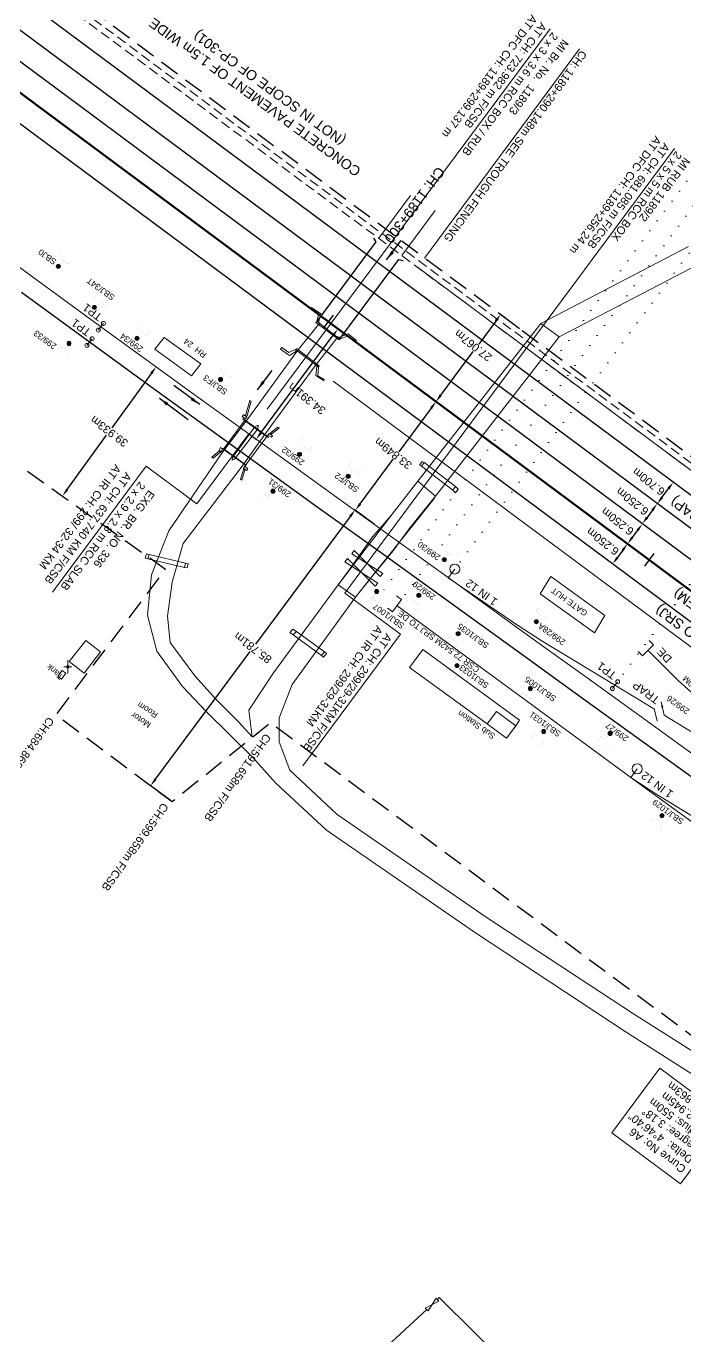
# Model space of a CAD drawing. Header units: metres. Extents: x 643874 to 646664, y 3378445 to 3380508.
# Drawn here: x 644900.3 to 645065.1, y 3379465.1 to 3379792.5 of the extents above; entities that cross this region are included whole.
import ezdxf
from ezdxf.enums import TextEntityAlignment as Align

# ---------------------------------------------------------------- set-up
doc = ezdxf.new("R2010")
doc.units = ezdxf.units.M
doc.header["$MEASUREMENT"] = 0
doc.header["$PDMODE"] = 35
doc.header["$PDSIZE"] = 1
for name, pattern in [('ACAD_ISO07W100', [3, 0, -3]), ('CENTER', [2, 1.25, -0.25, 0.25, -0.25]), ('DASHED', [0.75, 0.5, -0.25]), ('DASHED2', [0.375, 0.25, -0.125])]:
    doc.linetypes.add(name, pattern=pattern)
doc.layers.get('Defpoints').update_dxf_attribs({"color": 5, "lineweight": 0})
for name, color, linetype, lineweight in [('Arch', 7, 'Continuous', 0), ('Bore', 7, 'Continuous', 13), ('BRIDGE DETAILS PLAN', 7, 'Continuous', 0), ('C-ALIG-LABL-DG', 1, 'Continuous', 25), ('Commercial Building Semipucca', 7, 'Continuous', 13), ('Compound Wall', 7, 'Continuous', 13), ('Culvert Parapet', 7, 'Continuous', 0), ('DFCC BOUNDARY', 6, 'CENTER', 0), ('DOTED LINE', 7, 'ACAD_ISO07W100', 18), ('DRAIN CULVERT', 1, 'Continuous', 0), ('EXG. TP1-2', 7, 'Continuous', 13), ('Existing IR Track', 143, 'Continuous', 0), ('Existing Railway Boundary', 36, 'CENTER', 0), ('Fence', 7, 'FENCELINE1', 13), ('flow direction', 7, 'Continuous', 0), ('Footpath', 7, 'Continuous', 13), ('Gate', 7, 'Continuous', 13), ('Govt buliding', 7, 'Continuous', 13), ('LC DETAILS IN PLAN', 7, 'Continuous', 0), ("NEW CHAWAPAIL STN. SRJ's", 10, 'Continuous', 0), ('NEW DFCC MAIN LINE - SHAMBHU - 05.03.2020$0$Proposed Alignment', 7, 'Continuous', 0), ('OHE MAST', 7, 'Continuous', 0), ('Pavers', 7, 'Continuous', 0), ('Piers_Abutment', 7, 'Continuous', 0), ('Proposed Curve_Details', 10, 'Continuous', 0), ('PROPOSED DFCC TRACK', 1, 'Continuous', 0), ('Retaining Wall', 7, 'Continuous', 13), ("SARAI BANJARA STN SRJ's", 251, 'Continuous', 0), ('Subroad Edge', 34, 'Continuous', 0), ('Tank', 7, 'Continuous', 0), ('Text', 7, 'Continuous', 13)]:
    doc.layers.add(name, color=color, linetype=linetype, lineweight=lineweight)
doc.layers.add('Dimension', color=10, linetype='Continuous')
doc.layers.add("SARAI BANJARA STN. SRJ's", color=10, linetype='Continuous')
doc.styles.add('ARIAL', font='arial.ttf')
doc.styles.get("Standard").update_dxf_attribs({"font": 'arial.ttf'})
doc.styles.add('Style-Arial', font='arial.ttf')
doc.styles.add('Text', font='arial.ttf', dxfattribs={"height": 2})
doc.linetypes.add('F-LINE', pattern='A,0.6,["X",Standard,S=0.3,R=0,X=0,Y=-0.15],0.1', length=0.7)
doc.linetypes.add('FENCELINE1', pattern='A,6.35,-2.54,[133,ltypeshp.shx,S=2.54,R=0,X=-2.54,Y=0],-2.54,25.4', length=36.83)
doc.dimstyles.new('DIM', dxfattribs={"dimtxt": 2.5, "dimasz": 2.5, "dimexe": 0.18, "dimexo": 0.0625, "dimgap": 0.09, "dimtad": 0, "dimtih": 1, "dimtoh": 1, "dimdec": 3, "dimzin": 0, "dimdsep": 46, "dimtxsty": 'Standard', "dimcen": 0.09, "dimaunit": 1, "dimadec": 3, "dimazin": 0, "dimtfac": 1, "dimtdec": 3, "dimtofl": 0, "dimtmove": 0, "dimatfit": 3, "dimfxl": 1, "dimtolj": 1, "dimtzin": 0, "dimarcsym": 0})
doc.dimstyles.new('ISO-25', dxfattribs={"dimtxt": 2.5, "dimasz": 2.5, "dimexe": 1.25, "dimexo": 0.625, "dimtad": 1, "dimdec": 3, "dimtxsty": 'Standard', "dimcen": 2.5, "dimadec": 0, "dimazin": 0, "dimtfac": 1, "dimtdec": 3, "dimtmove": 0, "dimatfit": 3, "dimfxl": 1, "dimarcsym": 0})
doc.dimstyles.get("Standard").update_dxf_attribs({"dimtxt": 2.5, "dimasz": 2.5, "dimexe": 0.18, "dimexo": 0.0625, "dimgap": 0.09, "dimtad": 0, "dimtih": 1, "dimtoh": 1, "dimdec": 3, "dimzin": 0, "dimdsep": 46, "dimtxsty": 'ARIAL', "dimcen": 0.09, "dimadec": 0, "dimazin": 0, "dimtfac": 1, "dimtdec": 3, "dimtofl": 0, "dimtmove": 0, "dimatfit": 3, "dimfxl": 1, "dimtolj": 1, "dimtzin": 0, "dimarcsym": 0})

# ---------------------------------------------------------------- blocks, each defined once
blk = doc.blocks.new('*D11')
at = {"layer": 'Defpoints', "color": 0, "lineweight": 13, "transparency": 16777216}
for p in [(644976.98, 3379717.86), (644978.35, 3379716.84), (644956.49, 3379690.24)]:
    blk.add_point(p, dxfattribs=at)
at = {"layer": "SARAI BANJARA STN. SRJ's", "color": 0, "lineweight": -2, "transparency": 16777216}
for p, q in [((644977.08, 3379717.79), (644978.46, 3379716.77)), ((644959.05, 3379690.83), (644977.16, 3379715.23)), ((644956.59, 3379690.17), (644957.96, 3379689.15))]:
    blk.add_line(p, q, dxfattribs=at)
at = {"layer": "SARAI BANJARA STN. SRJ's", "color": 0, "lineweight": 13, "transparency": 16777216}
for points in [[(644976.9, 3379715.43), (644977.43, 3379715.04), (644978.35, 3379716.84)], [(644958.79, 3379691.03), (644959.32, 3379690.63), (644957.86, 3379689.22)]]:
    blk.add_solid(points, dxfattribs=at)
at = {"layer": "SARAI BANJARA STN. SRJ's", "color": 0, "lineweight": 25, "transparency": 16777216, "insert": (644970.57, 3379699.39), "char_height": 2, "attachment_point": 5, "rotation": 142, "style": 'Style-Arial'}
blk.add_mtext('\\A1;34.391m', dxfattribs=at)
blk = doc.blocks.new('TerminatorOpen_0.5')
at = {"color": 0, "linetype": 'ByBlock', "lineweight": -2}
for q in [(-1, 0.25), (-1, 0), (-1, -0.25)]:
    blk.add_line((0, 0), q, dxfattribs=at)
blk = doc.blocks.new('GT')
at = {"layer": 'Gate'}
for p, q in [((-0.5, -0.5), (-0.5, 0.5)), ((-0.5, 0.5), (0.5, -0.5)), ((0.5, 0.5), (0.5, -0.5))]:
    blk.add_line(p, q, dxfattribs=at)
at = {"layer": 'Gate', "flags": 128}
blk.add_lwpolyline([(0.5, 0.5), (-0.5, -0.5)], dxfattribs=at)
blk = doc.blocks.new('BORE')
at = {"ltscale": 0.5}
for q in [(-0.99, 0), (0, 1.64), (0.99, 0), (0, -1.64)]:
    blk.add_line((0, 0), q, dxfattribs=at)
blk.add_circle((0, 0), 0.328, dxfattribs=at)
blk = doc.blocks.new('OHE MAST')
h = blk.add_hatch(color=256)
edge = h.paths.add_edge_path()
edge.add_arc((0, 0), 0.514, 0, 360)
at = {"const_width": 0.01, "flags": 128}
for points in [[(1.5, 3.5), (1.5, 2), (-1.5, 2), (-1.5, 3.5)], [(0, 2), (0, 0)]]:
    blk.add_lwpolyline(points, dxfattribs=at)
blk.add_circle((0, 0), 0.514)
blk = doc.blocks.new('*D41')
at = {"layer": 'Defpoints', "color": 0, "lineweight": 13, "transparency": 16777216}
for p in [(645062.25, 3379678.52), (645062.25, 3379678.52), (645058.26, 3379673.14)]:
    blk.add_point(p, dxfattribs=at)
at = {"layer": 'Dimension', "color": 0, "lineweight": -2, "transparency": 16777216}
blk.add_line((645059.45, 3379674.75), (645061.06, 3379676.92), dxfattribs=at)
at = {"layer": 'Dimension', "color": 0, "lineweight": 13, "transparency": 16777216}
for points in [[(645060.79, 3379677.12), (645061.33, 3379676.72), (645062.25, 3379678.52)], [(645059.18, 3379674.95), (645059.72, 3379674.55), (645058.26, 3379673.14)]]:
    blk.add_solid(points, dxfattribs=at)
at = {"layer": 'Dimension', "color": 0, "lineweight": 0, "transparency": 16777216, "insert": (645056.07, 3379678.65), "char_height": 2, "attachment_point": 5, "rotation": 142, "style": 'Style-Arial'}
blk.add_mtext('\\A1;6.700m', dxfattribs=at)
blk = doc.blocks.new('*D55')
at = {"layer": 'Defpoints', "color": 0, "lineweight": 13, "transparency": 16777216}
for p in [(645050.78, 3379663.08), (645047.06, 3379658.06), (645047.06, 3379658.06)]:
    blk.add_point(p, dxfattribs=at)
at = {"layer": 'Dimension', "color": 0, "lineweight": -2, "transparency": 16777216}
blk.add_line((645049.59, 3379661.47), (645048.25, 3379659.66), dxfattribs=at)
at = {"layer": 'Dimension', "color": 0, "lineweight": 13, "transparency": 16777216}
for points in [[(645049.32, 3379661.67), (645049.86, 3379661.27), (645050.78, 3379663.08)], [(645047.98, 3379659.86), (645048.52, 3379659.47), (645047.06, 3379658.06)]]:
    blk.add_solid(points, dxfattribs=at)
at = {"layer": 'Dimension', "color": 0, "lineweight": 0, "transparency": 16777216, "insert": (645044.58, 3379663.7), "char_height": 2, "attachment_point": 5, "rotation": 142, "style": 'Style-Arial'}
blk.add_mtext('\\A1;6.250m', dxfattribs=at)
blk = doc.blocks.new('*D58')
at = {"layer": 'Defpoints', "color": 0, "linetype": 'ByBlock', "lineweight": 13, "ltscale": 5, "transparency": 16777216}
for p in [(644903.58, 3379806.24), (644907.7, 3379803.18), (644870.41, 3379752.91)]:
    blk.add_point(p, dxfattribs=at)
at = {"layer": 'DFCC BOUNDARY', "color": 0, "linetype": 'ByBlock', "lineweight": -2, "ltscale": 5, "transparency": 16777216}
for p, q in [((644907.6, 3379803.25), (644903.47, 3379806.32)), ((644902.38, 3379804.64), (644880.59, 3379775.27)), ((644867.47, 3379757.58), (644879.23, 3379773.43)), ((644870.31, 3379752.99), (644866.18, 3379756.05))]:
    blk.add_line(p, q, dxfattribs=at)
at = {"layer": 'DFCC BOUNDARY', "color": 0, "linetype": 'ByBlock', "lineweight": 13, "ltscale": 5, "transparency": 16777216}
for points in [[(644902.12, 3379804.84), (644902.65, 3379804.44), (644903.58, 3379806.24)], [(644867.2, 3379757.78), (644867.74, 3379757.38), (644866.28, 3379755.97)]]:
    blk.add_solid(points, dxfattribs=at)
at = {"layer": 'DFCC BOUNDARY', "color": 0, "linetype": 'ByBlock', "lineweight": 20, "ltscale": 5, "transparency": 16777216, "insert": (644878.68, 3379775.31), "char_height": 2, "attachment_point": 5, "rotation": 142, "style": 'Style-Arial'}
blk.add_mtext('\\A1;62.595m', dxfattribs=at)
blk = doc.blocks.new('*D67')
at = {"layer": 'Defpoints', "color": 0, "lineweight": 13, "transparency": 16777216}
for p in [(644982.6, 3379671.54), (644987.59, 3379667.84), (644936.48, 3379598.95)]:
    blk.add_point(p, dxfattribs=at)
at = {"layer": 'Dimension', "color": 0, "lineweight": -2, "transparency": 16777216}
for p, q in [((644987.49, 3379667.91), (644982.5, 3379671.62)), ((644981.41, 3379669.94), (644957.72, 3379638.02)), ((644932.68, 3379604.26), (644956.36, 3379636.18)), ((644936.38, 3379599.02), (644931.38, 3379602.73))]:
    blk.add_line(p, q, dxfattribs=at)
at = {"layer": 'Dimension', "color": 0, "lineweight": 13, "transparency": 16777216}
for points in [[(644981.14, 3379670.14), (644981.67, 3379669.74), (644982.6, 3379671.54)], [(644932.41, 3379604.46), (644932.94, 3379604.06), (644931.48, 3379602.65)]]:
    blk.add_solid(points, dxfattribs=at)
at = {"layer": 'Dimension', "color": 0, "lineweight": 0, "transparency": 16777216, "insert": (644957.04, 3379637.1), "char_height": 2, "attachment_point": 5, "rotation": 143, "style": 'Style-Arial'}
blk.add_mtext('\\A1;85.781m', dxfattribs=at)
blk = doc.blocks.new('*D68')
at = {"layer": 'Defpoints', "color": 0, "lineweight": 13, "transparency": 16777216}
for p in [(644932.83, 3379707.35), (644932.83, 3379707.35), (644909.38, 3379675.02)]:
    blk.add_point(p, dxfattribs=at)
at = {"layer": 'Dimension', "color": 0, "lineweight": -2, "transparency": 16777216}
for p, q in [((644931.65, 3379705.73), (644921.78, 3379692.11)), ((644910.56, 3379676.64), (644920.43, 3379690.26))]:
    blk.add_line(p, q, dxfattribs=at)
at = {"layer": 'Dimension', "color": 0, "lineweight": 13, "transparency": 16777216}
for points in [[(644931.38, 3379705.93), (644931.92, 3379705.53), (644932.83, 3379707.35)], [(644910.29, 3379676.84), (644910.83, 3379676.45), (644909.38, 3379675.02)]]:
    blk.add_solid(points, dxfattribs=at)
at = {"layer": 'Dimension', "color": 0, "lineweight": 0, "transparency": 16777216, "insert": (644921.1, 3379691.19), "char_height": 2, "attachment_point": 5, "rotation": 143, "style": 'Style-Arial'}
blk.add_mtext('\\A1;39.933m', dxfattribs=at)
blk = doc.blocks.new('*D78')
at = {"layer": 'Defpoints', "color": 0, "lineweight": 13, "transparency": 16777216}
for p in [(645054.49, 3379668.08), (645050.77, 3379663.06), (645050.77, 3379663.06)]:
    blk.add_point(p, dxfattribs=at)
at = {"layer": 'Dimension', "color": 0, "lineweight": -2, "transparency": 16777216}
blk.add_line((645053.3, 3379666.48), (645051.96, 3379664.67), dxfattribs=at)
at = {"layer": 'Dimension', "color": 0, "lineweight": 13, "transparency": 16777216}
for points in [[(645053.03, 3379666.68), (645053.57, 3379666.28), (645054.49, 3379668.08)], [(645051.69, 3379664.87), (645052.23, 3379664.47), (645050.77, 3379663.06)]]:
    blk.add_solid(points, dxfattribs=at)
at = {"layer": 'Dimension', "color": 0, "lineweight": 0, "transparency": 16777216, "insert": (645048.29, 3379668.7), "char_height": 2, "attachment_point": 5, "rotation": 142, "style": 'Style-Arial'}
blk.add_mtext('\\A1;6.250m', dxfattribs=at)
blk = doc.blocks.new('*D79')
at = {"layer": 'Defpoints', "color": 0, "lineweight": 13, "transparency": 16777216}
for p in [(645058.2, 3379673.09), (645054.48, 3379668.07), (645054.48, 3379668.07)]:
    blk.add_point(p, dxfattribs=at)
at = {"layer": 'Dimension', "color": 0, "lineweight": -2, "transparency": 16777216}
blk.add_line((645057.01, 3379671.48), (645055.67, 3379669.68), dxfattribs=at)
at = {"layer": 'Dimension', "color": 0, "lineweight": 13, "transparency": 16777216}
for points in [[(645056.74, 3379671.68), (645057.28, 3379671.28), (645058.2, 3379673.09)], [(645055.4, 3379669.87), (645055.94, 3379669.48), (645054.48, 3379668.07)]]:
    blk.add_solid(points, dxfattribs=at)
at = {"layer": 'Dimension', "color": 0, "lineweight": 0, "transparency": 16777216, "insert": (645052, 3379673.71), "char_height": 2, "attachment_point": 5, "rotation": 142, "style": 'Style-Arial'}
blk.add_mtext('\\A1;6.250m', dxfattribs=at)
blk = doc.blocks.new('*D144')
at = {"layer": 'Defpoints', "color": 0, "lineweight": 13, "transparency": 16777216}
for p in [(645007.76, 3379695.02), (644982.7, 3379671.47), (644987.59, 3379667.84)]:
    blk.add_point(p, dxfattribs=at)
at = {"layer": 'Dimension', "color": 0, "lineweight": -2, "transparency": 16777216}
for p, q in [((645007.66, 3379695.1), (645002.77, 3379698.73)), ((645001.68, 3379697.04), (644993.54, 3379686.07)), ((644983.89, 3379673.07), (644992.17, 3379684.23)), ((644987.49, 3379667.91), (644982.6, 3379671.54))]:
    blk.add_line(p, q, dxfattribs=at)
at = {"layer": 'Dimension', "color": 0, "lineweight": 13, "transparency": 16777216}
for points in [[(645001.41, 3379697.24), (645001.95, 3379696.85), (645002.87, 3379698.65)], [(644983.63, 3379673.27), (644984.16, 3379672.88), (644982.7, 3379671.47)]]:
    blk.add_solid(points, dxfattribs=at)
at = {"layer": 'Dimension', "color": 0, "lineweight": 0, "transparency": 16777216, "insert": (644992.16, 3379685.69), "char_height": 2, "attachment_point": 5, "rotation": 142, "style": 'Style-Arial'}
blk.add_mtext('\\A1;33.849m', dxfattribs=at)
blk = doc.blocks.new('*D145')
at = {"layer": 'Defpoints', "color": 0, "lineweight": 13, "transparency": 16777216}
for p in [(645019, 3379720.39), (645023.88, 3379716.77), (645007.76, 3379695.02)]:
    blk.add_point(p, dxfattribs=at)
at = {"layer": 'Dimension', "color": 0, "lineweight": -2, "transparency": 16777216}
for p, q in [((645017.81, 3379718.78), (645013.55, 3379713.03)), ((645023.78, 3379716.84), (645018.9, 3379720.46)), ((645004.07, 3379700.25), (645012.18, 3379711.19)), ((645007.66, 3379695.1), (645002.78, 3379698.72))]:
    blk.add_line(p, q, dxfattribs=at)
at = {"layer": 'Dimension', "color": 0, "lineweight": 13, "transparency": 16777216}
for points in [[(645017.54, 3379718.98), (645018.08, 3379718.58), (645019, 3379720.39)], [(645003.8, 3379700.45), (645004.34, 3379700.05), (645002.88, 3379698.64)]]:
    blk.add_solid(points, dxfattribs=at)
at = {"layer": 'Dimension', "color": 0, "lineweight": 0, "transparency": 16777216, "insert": (645012.17, 3379712.66), "char_height": 2, "attachment_point": 5, "rotation": 142, "style": 'Style-Arial'}
blk.add_mtext('\\A1;27.067m', dxfattribs=at)
blk = doc.blocks.new('Tick Hor')
blk.add_lwpolyline([(-19.7, 0), (19.7, 0)])
blk = doc.blocks.new('TRAP')
at = {"color": 7, "linetype": 'Continuous', "lineweight": 20, "flags": 128}
blk.add_lwpolyline([(1494669.29, -3098485.81), (1494671.75, -3098487.9)], dxfattribs=at)
at = {"layer": 'Pavers', "color": 7, "lineweight": 20}
blk.add_leader([(1494669.67, -3098483.44), (1494672.29, -3098485.66)], dimstyle='DIM', override={"dimasz": 1.5, "dimgap": 0.09, "dimtad": 0}, dxfattribs=at)

msp = doc.modelspace()

# ---------------------------------------------------------------- linework, layer by layer
at = {"color": 1, "lineweight": 20}
for p, q in [((645033.7245, 3379714.8446), (645029.0598, 3379718.1812)), ((645002.71, 3379675.0032), (644998.3173, 3379678.7198))]:
    msp.add_line(p, q, dxfattribs=at)
at = {"layer": 'Arch', "linetype": 'Continuous', "flags": 128}
for points in [[(644998.7139, 3379682.7915), (644999.2391, 3379682.502), (644999.8933, 3379683.406), (644999.368, 3379683.6956), (644998.7139, 3379682.7915)], [(645007.0494, 3379676.5092), (645007.7273, 3379677.388), (645008.4295, 3379676.7362), (645007.7512, 3379675.8568), (645007.0494, 3379676.5092)], [(644930.1041, 3379659.5112), (644930.7942, 3379659.3804), (644931.103, 3379660.4669), (644930.4126, 3379660.5976), (644930.1041, 3379659.5112)], [(644939.9084, 3379657.2048), (644940.6008, 3379657.0936), (644940.8976, 3379658.1541), (644940.2052, 3379658.2652), (644939.9084, 3379657.2048)], [(644967.0796, 3379641.7419), (644966.2665, 3379640.9293), (644967.1078, 3379640.3582), (644967.921, 3379641.1708), (644967.0796, 3379641.7419)], [(644974.2261, 3379635.2094), (644974.989, 3379636.0833), (644975.5001, 3379635.6482), (644974.7372, 3379634.7743), (644974.2261, 3379635.2094)]]:
    msp.add_lwpolyline(points, close=True, dxfattribs=at)
for points in [[(644999.2391, 3379682.502), (645007.0494, 3379676.5092)], [(645007.7273, 3379677.388), (644999.8933, 3379683.406)], [(644939.9084, 3379657.2048), (644930.7942, 3379659.3804)], [(644931.103, 3379660.4669), (644940.2052, 3379658.2652)], [(644967.1078, 3379640.3582), (644974.2261, 3379635.2094)], [(644974.989, 3379636.0833), (644967.921, 3379641.1708)]]:
    msp.add_lwpolyline(points, dxfattribs=at)
at = {"layer": 'BRIDGE DETAILS PLAN', "color": 1, "lineweight": 15}
for points in [[(644960.6406, 3379696.7184), (645031.423, 3379791.8151)], [(644990.9327, 3379665.4397), (645062.5161, 3379761.9196)]]:
    msp.add_lwpolyline(points, dxfattribs=at)
at = {"layer": 'BRIDGE DETAILS PLAN', "lineweight": 15, "flags": 128}
msp.add_lwpolyline([(644906.9123, 3379650.9726), (644930.3333, 3379682.514), (644943.0618, 3379673.0815), (644956.0624, 3379690.5479)], dxfattribs=at)
at = {"layer": 'Commercial Building Semipucca', "linetype": 'Continuous', "flags": 128}
msp.add_lwpolyline([(644911.1149, 3379633.6771), (644915.2182, 3379638.9367), (644918.9056, 3379636.0615), (644914.7993, 3379630.7981), (644911.1149, 3379633.6771)], close=True, dxfattribs=at)
at = {"layer": 'Compound Wall', "linetype": 'Continuous', "flags": 128}
for points in [[(645003.217, 3379474.1753), (645003.6444, 3379474.7045), (645047.64, 3379431.1998), (645072.6223, 3379400.4256), (645083.6898, 3379391.2815)], [(644979.644, 3379452.3746), (645000.5514, 3379471.7072)]]:
    msp.add_lwpolyline(points, dxfattribs=at)
at = {"layer": 'Culvert Parapet', "linetype": 'Continuous', "flags": 128}
for points in [[(644973.1229, 3379718.6734), (644972.8292, 3379718.4212), (644978.6265, 3379714.1052), (644978.8265, 3379714.2839), (644973.1229, 3379718.6734)], [(644967.9934, 3379711.9078), (644967.8063, 3379711.5745), (644973.4552, 3379707.2922), (644973.6319, 3379707.5782), (644967.9934, 3379711.9078)], [(644954.3974, 3379694.9249), (644955.2113, 3379694.3406), (644955.5514, 3379694.8116), (644954.7429, 3379695.3681), (644954.3974, 3379694.9249)], [(644954.5899, 3379694.3562), (644954.5328, 3379694.2116), (644957.7248, 3379691.9158), (644960.8519, 3379689.6735), (644960.9297, 3379689.759), (644957.7716, 3379692.1018), (644954.5899, 3379694.3562)], [(644960.8196, 3379690.266), (644961.1076, 3379690.6873), (644961.9665, 3379690.0831), (644961.6977, 3379689.7123), (644960.8196, 3379690.266)], [(644948.9786, 3379687.1407), (644949.4909, 3379686.7622), (644949.0977, 3379686.1286), (644948.5855, 3379686.5071), (644948.9786, 3379687.1407)], [(644954.9964, 3379682.4636), (644955.8004, 3379681.8143), (644955.4689, 3379681.3881), (644954.6983, 3379681.9736), (644954.9964, 3379682.4636)]]:
    msp.add_lwpolyline(points, close=True, dxfattribs=at)
for points in [[(644949.588, 3379686.658), (644955.125, 3379694.11)], [(644960.754, 3379690.294), (644954.929, 3379682.427)], [(644949.6553, 3379686.9052), (644949.5196, 3379686.8107), (644952.4933, 3379684.702), (644955.3329, 3379682.6612), (644955.3948, 3379682.7773), (644952.5552, 3379684.8181), (644949.6553, 3379686.9052)]]:
    msp.add_lwpolyline(points, dxfattribs=at)
at = {"layer": 'DOTED LINE', "lineweight": 13}
for p, q in [((645091.2305, 3379779.8806), (644993.1264, 3379647.6283)), ((645090.1976, 3379768.0821), (645005.9456, 3379654.6255)), ((645074.8531, 3379766.1984), (644989.1106, 3379650.6071)), ((645123.5537, 3379730.0922), (645047.662, 3379627.7676)), ((645123.7795, 3379729.9248), (645054.9127, 3379637.4807))]:
    msp.add_line(p, q, dxfattribs=at)
at = {"layer": 'DOTED LINE', "linetype": 'ACAD_ISO07W100', "lineweight": 18}
msp.add_line((645123.5537, 3379730.0922), (645047.662, 3379627.7676), dxfattribs=at)
at = {"layer": 'EXG. TP1-2', "linetype": 'Continuous', "lineweight": 13}
for p, q in [((644919.6667, 3379718.2057), (644918.3629, 3379716.5326)), ((644916.8226, 3379714.3725), (644915.5188, 3379712.6994)), ((645048.3139, 3379628.6042), (645047.0101, 3379626.9311))]:
    msp.add_line(p, q, dxfattribs=at)
for centre in [(644919.6667, 3379718.2057), (644916.8226, 3379714.3725), (644918.3629, 3379716.5326), (644915.5188, 3379712.6994), (645048.3139, 3379628.6042), (645047.0101, 3379626.9311)]:
    msp.add_circle(centre, 0.5, dxfattribs=at)
at = {"layer": 'Existing IR Track', "color": 0, "lineweight": 20, "flags": 128}
for points in [[(645072.9111, 3379606.3856), (645053.8595, 3379620.0981), (645043.3513, 3379627.7002), (645037.4465, 3379631.9275), (645028.6815, 3379638.2197), (645022.0833, 3379642.9497), (645008.0015, 3379653.1445), (644991.1729, 3379665.2672), (644974.94, 3379676.9248), (644958.4163, 3379688.8492), (644941.7979, 3379700.8421), (644917.4423, 3379718.5098), (644901.9387, 3379729.7905), (644887.2194, 3379740.588)], [(645005.9456, 3379654.6255), (645023.523, 3379642.5562), (645029.1918, 3379638.9515), (645044.636, 3379629.608), (645055.213, 3379623.1752), (645057.4112, 3379621.8344)], [(644990.7497, 3379646.9974), (644992.0146, 3379646.0813), (644994.2651, 3379649.1886), (644993.0002, 3379650.1047)], [(644993.1264, 3379647.6283), (645008.6921, 3379636.1834), (645024.5992, 3379624.5116), (645040.5985, 3379612.7664), (645051.5902, 3379604.682), (645056.5936, 3379601.0121), (645056.8547, 3379600.827), (645065.9288, 3379594.236), (645069.7377, 3379591.4521), (645071.7624, 3379589.9536), (645077.7004, 3379585.6678), (645086.6527, 3379579.1981), (645102.7684, 3379566.9277), (645118.6029, 3379553.7191), (645126.1669, 3379547.1396)], [(645056.2118, 3379638.8942), (645057.2646, 3379637.8258), (645054.5209, 3379635.1222), (645053.468, 3379636.1906)], [(645135.6284, 3379574.8238), (645124.6768, 3379581.6439), (645109.6629, 3379591.8222), (645093.7303, 3379603.2831), (645078.4399, 3379615.5838), (645064.3926, 3379628.0809), (645063.356, 3379629.019), (645055.8927, 3379636.474)], [(645059.9744, 3379620.2725), (645064.9142, 3379617.2694), (645074.9562, 3379611.2191), (645092.3978, 3379600.79), (645103.1954, 3379594.3328), (645109.0767, 3379590.8399), (645124.5734, 3379581.4554), (645134.1339, 3379575.8074)], [(645051.5902, 3379604.682), (645058.13, 3379600.4262), (645066.4966, 3379595.3689), (645078.9933, 3379587.7895), (645090.2849, 3379580.9894), (645104.1014, 3379572.063), (645109.2957, 3379568.3127), (645115.3111, 3379563.9793), (645127.3742, 3379555.2259), (645138.6042, 3379547.1817)]]:
    msp.add_lwpolyline(points, dxfattribs=at)
at = {"layer": 'Existing IR Track', "color": 7, "lineweight": 25, "flags": 128}
msp.add_lwpolyline([(645069.667, 3379602.7326), (645050.9041, 3379616.2713), (645040.4268, 3379623.7906), (645025.8151, 3379634.3466), (644988.3209, 3379661.4205), (644972.2363, 3379672.9187), (644955.5661, 3379684.9764), (644938.9942, 3379696.9579), (644930.0126, 3379703.4507), (644914.6115, 3379714.672), (644899.147, 3379725.9396)], dxfattribs=at)
at = {"layer": 'Existing Railway Boundary', "color": 32, "linetype": 'DASHED2', "lineweight": 25, "ltscale": 20, "flags": 128}
for points in [[(644232.5396, 3380177.8416), (644249.4258, 3380165.3983), (644621.007, 3379887.6965), (644676.9944, 3379845.4482), (644702.8645, 3379825.9912), (644738.6024, 3379799.4801), (644742.2817, 3379796.7418), (644771.2557, 3379773.8192), (644804.6479, 3379750.2058), (644834.554, 3379728.6172), (644848.5372, 3379718.5093), (644863.2911, 3379707.9396), (644878.1999, 3379697.2589), (644893.8111, 3379686.127), (644909.381, 3379675.0245), (644918.4816, 3379668.5863), (644935.1691, 3379656.7791), (644907.7997, 3379620.3367), (644936.8456, 3379598.666), (644961.4527, 3379618.4234), (645145.9779, 3379481.4776), (645154.4712, 3379493.1591), (645276.7247, 3379402.534), (645271.4125, 3379395.0606), (645469.1907, 3379254.0062), (645478.6859, 3379267.1096), (645498.5589, 3379252.3702), (645510.5872, 3379243.9988), (645510.5872, 3379243.9988), (645531.3517, 3379228.922), (645544.8911, 3379218.91), (645549.0311, 3379215.8257)], [(645347.3898, 3379476.1361), (644839.4951, 3379853.9143)]]:
    msp.add_lwpolyline(points, dxfattribs=at)
at = {"layer": 'Existing Railway Boundary', "color": 1, "linetype": 'Continuous', "ltscale": 5, "flags": 128}
msp.add_lwpolyline([(645038.7463, 3379786.847), (644999.9635, 3379734.5338)], dxfattribs=at)
at = {"layer": 'Fence', "linetype": 'Continuous', "lineweight": 20, "flags": 128}
msp.add_lwpolyline([(645015.6886, 3379618.117), (644996.2353, 3379632.1516), (644999.5317, 3379636.6803), (645023.7862, 3379619.0496), (645022.8087, 3379617.617)], dxfattribs=at)
at = {"layer": 'Footpath', "linetype": 'Continuous', "lineweight": 20, "flags": 128}
msp.add_lwpolyline([(644998.3265, 3379678.7854), (645002.71, 3379675.0032), (644996.407, 3379667.179), (644992.1028, 3379661.2505), (644985.9096, 3379653.7214), (644982.7034, 3379649.8021), (644978.4264, 3379652.814), (644981.1853, 3379656.6896), (644987.0028, 3379664.8247), (644989.4709, 3379667.6879), (644991.891, 3379670.5471), (644998.3265, 3379678.7854)], dxfattribs=at)
at = {"layer": 'Govt buliding', "flags": 128}
msp.add_lwpolyline([(644944.0211, 3379708.0688), (644941.7077, 3379705.1036), (644932.5221, 3379711.715), (644934.8482, 3379714.6966), (644944.0211, 3379708.0688)], close=True, dxfattribs=at)
at = {"layer": 'Govt buliding', "linetype": 'Continuous', "flags": 128}
msp.add_lwpolyline([(645028.9466, 3379650.596), (645042.4985, 3379640.8584), (645045.1409, 3379645.1585), (645031.589, 3379654.8961), (645028.9466, 3379650.596)], close=True, dxfattribs=at)
at = {"layer": 'Govt buliding', "linetype": 'Continuous', "lineweight": 20, "flags": 128}
msp.add_lwpolyline([(645022.8087, 3379617.617), (645020.4899, 3379614.5209), (645015.6886, 3379618.117), (645018.0074, 3379621.2131), (645022.8087, 3379617.617)], close=True, dxfattribs=at)
at = {"layer": 'LC DETAILS IN PLAN', "lineweight": 15, "flags": 128}
msp.add_lwpolyline([(644969.5327, 3379607.5737), (644993.9474, 3379640.4798), (644980.059, 3379650.7843), (644990.9327, 3379665.4397)], dxfattribs=at)
at = {"layer": 'NEW DFCC MAIN LINE - SHAMBHU - 05.03.2020$0$Proposed Alignment', "color": 1, "linetype": 'F-LINE', "lineweight": 18, "ltscale": 5, "flags": 128}
for points in [[(645538.0406, 3379348.8134), (645525.2234, 3379331.3307), (645520.1806, 3379334.0953), (645492.0342, 3379349.5258), (645495.6443, 3379356.1109), (645426.6384, 3379408.6197), (645412.6484, 3379416.8786), (645383.2411, 3379438.4962), (645363.556, 3379454.0287), (645363.023, 3379453.2256), (645236.8877, 3379546.812), (645240.8799, 3379552.1927), (645237.0227, 3379555.1102), (645224.9123, 3379564.0399), (644998.2415, 3379732.2187)], [(645772.0419, 3379113.9542), (645582.3419, 3379254.7025), (645570.0522, 3379263.8208), (644977.1184, 3379703.7491)]]:
    msp.add_lwpolyline(points, dxfattribs=at)
at = {"layer": 'Piers_Abutment', "linetype": 'Continuous', "lineweight": 15, "flags": 128}
msp.add_lwpolyline([(644951.9247, 3379684.6481), (644951.898, 3379684.0236), (644952.4893, 3379684.2229), (644958.2666, 3379691.8137), (644958.3905, 3379692.73), (644957.5174, 3379692.3695), (644951.9247, 3379684.6481)], close=True, dxfattribs=at)
at = {"layer": 'Proposed Curve_Details', "color": 0}
msp.add_lwpolyline([(645076.0545, 3379519.2919), (645058.8527, 3379532.0548), (645046.8626, 3379515.8945), (645064.0643, 3379503.1316)], close=True, dxfattribs=at)
at = {"layer": 'PROPOSED DFCC TRACK', "color": 5, "linetype": 'DASHED', "lineweight": 13, "ltscale": 5}
for points in [[(645344.4938, 3379468.8412), (645246.627, 3379541.4537, -0.0679826), (645236.9494, 3379550.9148), (645229.9987, 3379559.853, 0.0679826), (645220.3211, 3379569.3141), (644830.5773, 3379858.4853)], [(645343.6, 3379467.6366), (645245.5687, 3379540.3711, -0.0679826), (645235.8911, 3379549.8322), (645228.9404, 3379558.7705, 0.0679826), (645219.2628, 3379568.2316), (644829.6835, 3379857.2806)]]:
    msp.add_lwpolyline(points, format="xyb", dxfattribs=at)
at = {"layer": 'Retaining Wall', "linetype": 'Continuous', "flags": 128}
for points in [[(644971.7044, 3379722.1755), (644973.2255, 3379721.1343), (644974.0715, 3379720.6096), (644973.4891, 3379718.4268), (644973.0215, 3379718.7081), (644973.4933, 3379720.3393), (644973.04, 3379720.7598), (644971.4816, 3379721.8278), (644971.7044, 3379722.1755)], [(644978.9682, 3379714.3014), (644978.5442, 3379714.6276), (644980.8628, 3379715.6195), (644982.9853, 3379713.907), (644982.689, 3379713.4494), (644980.7236, 3379715.0031), (644978.9682, 3379714.3014)], [(644964.2967, 3379712.1798), (644966.0385, 3379710.9496), (644967.5971, 3379711.6737), (644968.0239, 3379711.3579), (644966.2025, 3379710.1811), (644965.698, 3379710.4714), (644963.9946, 3379711.7878), (644964.2967, 3379712.1798)], [(644973.0367, 3379707.4705), (644973.4804, 3379707.2258), (644973.2986, 3379705.1127), (644974.8718, 3379704.1261), (644974.7613, 3379703.8017), (644972.8045, 3379705.1266), (644973.0367, 3379707.4705)], [(644955.2018, 3379695.142), (644955.5401, 3379694.925), (644956.5936, 3379698.7397), (644956.2553, 3379698.9567), (644955.2018, 3379695.142)], [(644961.2879, 3379690.7047), (644961.6584, 3379690.4923), (644963.6484, 3379692.0262), (644963.2779, 3379692.2386), (644961.2879, 3379690.7047)], [(644948.6731, 3379686.3104), (644949.0276, 3379686.085), (644947.1036, 3379684.5392), (644946.7491, 3379684.7646), (644948.6731, 3379686.3104)], [(644954.7456, 3379681.8533), (644955.0727, 3379681.6146), (644954.2975, 3379679.0091), (644953.9703, 3379679.2478), (644954.7456, 3379681.8533)]]:
    msp.add_lwpolyline(points, close=True, dxfattribs=at)
at = {"layer": "SARAI BANJARA STN SRJ's", "color": 7, "lineweight": 20}
for p, q in [((645005.9456, 3379654.6255), (645007.5665, 3379656.8011)), ((645051.5902, 3379604.682), (645053.2111, 3379606.8576))]:
    msp.add_line(p, q, dxfattribs=at)
at = {"layer": "SARAI BANJARA STN SRJ's", "color": 7}
for centre in [(645007.5665, 3379656.8011), (645053.2111, 3379606.8576)]:
    msp.add_circle(centre, 1.2487, dxfattribs=at)
at = {"layer": "SARAI BANJARA STN. SRJ's", "lineweight": 13}
for p, q in [((644988.5692, 3379739.4918), (644996.4549, 3379750.1201)), ((644994.2862, 3379735.1205), (645002.6602, 3379746.407)), ((645029.069, 3379718.1779), (645066.0842, 3379737.3829)), ((645033.7245, 3379714.8446), (645068.8358, 3379733.0617)), ((644998.3173, 3379678.7198), (645029.0614, 3379718.1834)), ((645033.7245, 3379714.8446), (645002.71, 3379675.0032))]:
    msp.add_line(p, q, dxfattribs=at)
at = {"layer": "SARAI BANJARA STN. SRJ's", "color": 1, "lineweight": 25, "flags": 128}
for points in [[(645628.4808, 3379242.2604), (644502.6124, 3380077.6005)], [(645585.3212, 3379258.7179), (645573.0315, 3379267.8363), (644749.7565, 3379878.6666)], [(645220.7784, 3379560.8811), (644826.7042, 3379853.2652)]]:
    msp.add_lwpolyline(points, dxfattribs=at)
msp.add_lwpolyline([(645419.9177, 3379404.7833, 0.00062224), (645418.2202, 3379406.046), (644568.9749, 3380036.1454)], format="xyb", dxfattribs=at)
at = {"layer": "SARAI BANJARA STN. SRJ's", "color": 1, "lineweight": 50, "flags": 128}
msp.add_lwpolyline([(646418.7438, 3378626.0243), (645924.3649, 3379013.0522), (645920.4277, 3379016.1342), (645916.4899, 3379019.2154), (645912.5508, 3379022.2949), (645908.6098, 3379025.372), (645904.6663, 3379028.4458), (645900.7195, 3379031.5155), (645896.7689, 3379034.5802), (645892.8138, 3379037.6392, 0.00313394), (645862.9044, 3379060.4363), (645858.9065, 3379063.4391), (645854.9042, 3379066.436), (645850.8982, 3379069.428), (645846.889, 3379072.4158), (645842.8774, 3379075.4002), (645838.8639, 3379078.3821), (645834.8492, 3379081.3623), (645830.8338, 3379084.3418), (644638.4218, 3379969.054)], format="xyb", dxfattribs=at)
at = {"layer": "SARAI BANJARA STN. SRJ's", "lineweight": 25, "flags": 128}
for points in [[(644973.1229, 3379718.6734), (644987.868, 3379738.5467), (644987.3492, 3379739.4625)], [(644978.84, 3379714.3021), (644993.585, 3379734.1754), (644994.6118, 3379733.9444)]]:
    msp.add_lwpolyline(points, dxfattribs=at)
at = {"layer": 'Subroad Edge', "linetype": 'Continuous', "lineweight": 13, "flags": 128}
for points in [[(644973.7867, 3379718.3538), (644968.0681, 3379711.14), (644956.2847, 3379694.987), (644949.3001, 3379685.7249), (644936.0289, 3379666.3783), (644931.6861, 3379655.3633), (644930.6869, 3379645.2548), (644933.0019, 3379636.3021), (644939.4618, 3379627.4025), (644945.3566, 3379621.1864), (644957.0411, 3379609.6783), (644957.0389, 3379609.6687), (644962.6735, 3379603.3152), (644975.4272, 3379591.5638), (645012.7093, 3379565.8993), (645050.1968, 3379541.2163), (645092.0166, 3379514.6565), (645112.862, 3379501.5224), (645163.9358, 3379470.6079), (645183.4938, 3379458.4)], [(644998.3173, 3379678.7198), (644991.891, 3379670.5471), (644978.3732, 3379652.8263), (644962.1698, 3379630.8204), (644956.0396, 3379621.4768), (644956.874, 3379614.8388), (644953.4918, 3379618.5822), (644947.8507, 3379624.1662), (644942.5311, 3379630.1179), (644936.3171, 3379638.42), (644935.6915, 3379644.9816), (644936.8871, 3379653.5006), (644939.6279, 3379663.1496), (644954.1327, 3379682.1323), (644960.8474, 3379691.6027), (644972.6463, 3379707.6129), (644978.3633, 3379714.9565)], [(645219.8204, 3379452.2963), (645194.6768, 3379455.7097), (645186.9342, 3379462.8357), (645167.1545, 3379474.9661), (645115.3195, 3379505.6561), (645094.6533, 3379518.831), (645052.2772, 3379545.5937), (645015.4299, 3379569.7437), (644978.1435, 3379595.4026), (644966.2539, 3379606.5434), (644963.6579, 3379613.6359), (644963.6302, 3379619.5949), (644966.8386, 3379627.9498), (644982.7032, 3379649.7985), (645002.5074, 3379674.5203)]]:
    msp.add_lwpolyline(points, dxfattribs=at)
at = {"layer": 'Tank', "linetype": 'Continuous', "flags": 128}
msp.add_lwpolyline([(644908.2619, 3379629.9894), (644909.1951, 3379629.2558), (644910.2588, 3379630.73), (644909.3229, 3379631.4657), (644908.2619, 3379629.9894)], close=True, dxfattribs=at)

# ---------------------------------------------------------------- block references
at = {"layer": 'Bore', "linetype": 'Continuous'}
msp.add_blockref('BORE', (644910.759, 3379632.35), dxfattribs=at)
at = {"layer": 'C-ALIG-LABL-DG', "color": 1, "linetype": 'Continuous', "lineweight": 25, "xscale": 0.1, "yscale": 0.1, "zscale": 0.1, "rotation": 233.4263657869589}
for p in [(644975.9212, 3379718.6458, 0.1), (645056.2304, 3379659.0602, 0.1)]:
    msp.add_blockref('Tick Hor', p, dxfattribs=at)
at = {"layer": 'Gate'}
for p, xscale, yscale, zscale, rotation in [((644984.1919, 3379655.9538), 9.753962947655952, 0.9997814888846878, 3.122792275886045, 321.1821734857357), ((644985.6698, 3379658.1608), 9.125484934490983, 0.9997814888846879, 3.020511697477795, 321.1821734864906), ((645001.8791, 3379472.9419), 3.639278366668206, 0.9997814888846879, 1.907480837097289, 42.18217348397229)]:
    msp.add_blockref('GT', p, dxfattribs=dict(at, xscale=xscale, yscale=yscale, zscale=zscale, rotation=rotation))
at = {"layer": 'OHE MAST', "lineweight": 13}
for p, rotation in [((644908.374, 3379732.457), 323.3908318566117), ((644917.374, 3379722.19), 323.3908318566117), ((644928.062, 3379714.453), 323.3908318566117), ((644911.066, 3379713.159), 143.3908318566117), ((644948.957, 3379704.168), 323.3908318566117), ((644968.716, 3379685.455), 323.3908318566117), ((644980.887, 3379679.95), 323.3908318566117), ((644962.09, 3379676.244), 143.3908318566117), ((645004.964, 3379659.16), 323.3908318566117), ((644988.018, 3379651.185), 143.3908318566117), ((644998.563, 3379650.225), 143.3908318566117), ((645027.96, 3379643.645), 323.3908318566117), ((645008.414, 3379640.616), 143.3908318566117), ((645008.129, 3379632.627), 143.3908318566117), ((645026.492, 3379626.947), 143.3908318566117), ((645029.83, 3379616.187), 143.3908318566117), ((645046.434, 3379615.7), 143.3908318566117), ((645059.403, 3379595.135), 143.3908318566117)]:
    msp.add_blockref('OHE MAST', p, dxfattribs=dict(at, rotation=rotation))
at = {"layer": 'Pavers', "color": 1, "rotation": 323.4263658210769}
msp.add_blockref('TRAP', (1290950.3283, 6758597.0797), dxfattribs=at)

# ---------------------------------------------------------------- texts
at = {"color": 5, "style": 'ARIAL'}
msp.add_text('CONCRETE PAVEMENT OF 1.5m WIDE', height=2.5, rotation=143.883967, dxfattribs=at).set_placement((644957.5432, 3379774.7164), align=Align.MIDDLE_CENTER)
at = {"layer": 'BRIDGE DETAILS PLAN', "color": 1, "style": 'ARIAL'}
for s, p in [('AT DFC CH: 1189+299.137 m', (645026.77, 3379795.5137)), ('AT CH: 723.982 m F/CSB', (645029.104, 3379793.6024)), ('2 x 3 x 3.6 m RCC BOX / RUB', (645031.9782, 3379791.1341)), ('MI Br. No.  1189/3 ', (645034.6169, 3379789.3774))]:
    msp.add_text(s, height=2, rotation=233, dxfattribs=at).set_placement(p)
at = {"layer": 'BRIDGE DETAILS PLAN', "style": 'ARIAL'}
for s, rotation, p in [('AT IR CH: 299/ 32-34 KM', 233, (644922.6326, 3379683.1123)), ('AT CH: 637.740 KM F/CSB', 233, (644925.2495, 3379681.1707)), ('2 x 2.9 x 2.8 m RCC SLAB', 233, (644928.7078, 3379678.8013)), ('EXG. BR. NO. 336 ', 233, (644931.0312, 3379676.6844)), ('CH:684.868m F/CSB', 234.16407, (644905.8429, 3379620.009)), ('CH:591.658m F/CSB', 234.16407, (644960.1003, 3379615.8574)), ('CH:599.658m F/CSB', 234.16407, (644934.4474, 3379598.5261))]:
    msp.add_text(s, height=2, rotation=rotation, dxfattribs=at).set_placement(p)
at = {"layer": 'C-ALIG-LABL-DG', "color": 1, "lineweight": 13, "style": 'ARIAL'}
msp.add_text('CH: 1189+300', height=2.5, rotation=233.426366, dxfattribs=at).set_placement((645003.2533, 3379757.5803))
at = {"layer": 'EXG. TP1-2', "lineweight": 13, "style": 'ARIAL'}
for p in [(644919.5601, 3379720.2641), (644916.7161, 3379716.4309), (645048.2073, 3379630.6626)]:
    msp.add_text('TP1', height=2, rotation=143.603357, dxfattribs=at).set_placement(p)
at = {"layer": 'Existing IR Track', "color": 0, "lineweight": 20, "style": 'ARIAL'}
msp.add_text('DE', height=2, rotation=133.23906, dxfattribs=at).set_placement((645062.0581, 3379634.5191))
at = {"layer": 'Existing Railway Boundary', "color": 1, "linetype": 'Continuous', "ltscale": 5}
msp.add_text('CH: 1189+290.148m SEE TROUGH FENCING', height=2, rotation=233.811199, dxfattribs=at).set_placement((645039.1587, 3379786.6343))
at = {"layer": 'LC DETAILS IN PLAN', "color": 1}
for s, p in [('AT DFC CH: 1189+256.24 m', (645057.8095, 3379765.1911)), ('AT CH: 681.085 m F/CSB', (645059.924, 3379763.4786)), ('2 x 5 x 5 m RCC BOX ', (645062.9368, 3379761.4201)), ('MI RUB 1189/2', (645065.0221, 3379759.8538))]:
    msp.add_text(s, height=2, rotation=233, dxfattribs=at).set_placement(p)
at = {"layer": 'LC DETAILS IN PLAN'}
for s, p in [('AT IR CH: 299/29-31KM', (644988.0888, 3379642.8643)), ('AT CH: 299/29-31KM F/CSB', (644990.4065, 3379640.8867))]:
    msp.add_text(s, height=2, rotation=234, dxfattribs=at).set_placement(p)
at = {"layer": "NEW CHAWAPAIL STN. SRJ's", "color": 5, "lineweight": 13, "style": 'ARIAL'}
msp.add_text('(NOT IN SCOPE OF CP-301)', height=2.5, rotation=143.883967, dxfattribs=at).set_placement((644961.177, 3379777.0099), align=Align.MIDDLE_CENTER)
at = {"layer": 'OHE MAST', "style": 'ARIAL'}
for s, p in [('SBJ0', (644904.0332, 3379736.8806)), ('SBJ/34T', (644916.1679, 3379729.7397)), ('299/33', (644902.8845, 3379716.5867)), ('299/34', (644924.5381, 3379715.8787)), ('SBJ/F3', (644945.2971, 3379705.4386)), ('299/32', (644964.9251, 3379687.5264)), ('299/31', (644961.5616, 3379679.5345)), ('SBJ/F2', (644978.2044, 3379681.0197)), ('299/30', (644998.928, 3379663.8223)), ('299/29', (644997.7064, 3379653.9089)), ('GATE HUT', (645032.3754, 3379652.3117)), ('SBJ/1007', (644987.7761, 3379648.2838)), ('SBJ/1035', (645008.9085, 3379643.3553)), ('299/28A', (645029.0889, 3379643.4324)), ('SBJ1033', (645009.371, 3379633.0103)), ('SBJ/1005', (645025.7465, 3379630.0963)), ('299/26', (645061.2524, 3379625.3454)), ('SBJ/1031', (645026.9333, 3379621.2689)), ('299/27', (645045.9932, 3379618.5378)), ('SBJ/1029', (645057.695, 3379599.3663))]:
    msp.add_text(s, height=1.5, rotation=144, dxfattribs=at).set_placement(p, align=Align.RIGHT)
at = {"layer": 'Proposed Curve_Details', "color": 0, "lineweight": 0, "insert": (645074.5716, 3379519.3199), "char_height": 2, "attachment_point": 7, "rotation": 143.426366, "line_spacing_factor": 0.9, "style": 'ARIAL'}
msp.add_mtext('Curve No: A6\\PDelta:  4%%D46\'40"\\PDegree: 3.18%%D\\PRadius: 550m\\PTL: 22.945m \\PCL: 45.863m', dxfattribs=at)
at = {"layer": "SARAI BANJARA STN SRJ's", "color": 7, "style": 'ARIAL'}
for s, height, rotation, p in [('1 IN 12', 2, 143.603357, (645018.4741, 3379649.0462)), ('CSR 72.542M SRJ TO DE', 1.5, 143.889849, (645013.9249, 3379631.972)), ('OVERRUN LINE 120M', 1.5, 138.21897, (645081.4591, 3379615.9202)), ('1 IN 12', 2, 143.603357, (645062.4183, 3379600.9801))]:
    msp.add_text(s, height=height, rotation=rotation, dxfattribs=at).set_placement(p)
at = {"layer": "SARAI BANJARA STN. SRJ's", "color": 0, "lineweight": 13, "style": 'ARIAL'}
msp.add_text('TRAP ', height=2, rotation=143.603357, dxfattribs=at).set_placement((645059.0237, 3379624.5209))
at = {"layer": "SARAI BANJARA STN. SRJ's", "color": 10, "linetype": 'Continuous', "lineweight": 13, "char_height": 2.5, "attachment_point": 4, "rotation": 144, "line_spacing_factor": 0.60036, "style": 'ARIAL'}
for s, insert in [('MACHINE SIDING / HAS  CSR  500.000m  (DE TO TRAP)', (645135.9504, 3379620.8225)), ('DFC MAIN LINE-2A CSR  {\\A1;770.000}m (FM TO FM)', (645125.2299, 3379606.1945)), ('DFC LOOP LINE-1A CSR  770.000 (SRJ TO SRJ)', (645121.6547, 3379601.3759))]:
    msp.add_mtext(s, dxfattribs=dict(at, insert=insert))
at = {"layer": 'Text'}
for s, rotation, p in [('RH  24', 142.525197, (644945.6254, 3379710.6155)), ('Sub Station', 145.125182, (645017.8713, 3379615.3797))]:
    msp.add_text(s, height=1.5, rotation=rotation, dxfattribs=at).set_placement(p)
at = {"layer": 'Text', "style": 'Text'}
for s, rotation, p in [(' Tank', 138.602051, (644910.1948, 3379629.7516)), ('Room', 147.110942, (644933.4473, 3379620.6822)), ('Motor', 147.110942, (644931.7538, 3379618.2405))]:
    msp.add_text(s, height=1.5, rotation=rotation, dxfattribs=at).set_placement(p)

# ---------------------------------------------------------------- dimensions: what is measured, and where the dimension line sits
at = {"layer": 'DFCC BOUNDARY', "linetype": 'ByBlock', "lineweight": 20, "ltscale": 5}
dim = msp.add_linear_dim(base=(644903.5753, 3379806.2429), p1=(644870.4065, 3379752.9107), p2=(644907.7037, 3379803.1799), angle=53.426366, dimstyle='Standard', override={"dimtxt": 2, "dimasz": 2, "dimexe": 0.125, "dimexo": 0.125, "dimgap": 0.125, "dimtad": 1, "dimtih": 0, "dimtoh": 0, "dimzin": 11, "dimpost": 'm', "dimtxsty": 'Style-Arial', "dimsah": 1, "dimadec": 4, "dimazin": 3, "dimtmove": 2, "dimatfit": 1, "dimldrblk": 'TerminatorOpen_0.5', "dimfrac": 2, "dimtzin": 11}, dxfattribs=at)
dim.commit()
dim.dimension.update_dxf_attribs({"geometry": '*D58', "text_midpoint": (644878.6787, 3379775.3113), "dimtype": 161, "text_rotation": 142})
at = {"layer": 'Dimension', "color": 10, "lineweight": 0}
for base, p2, angle, picture, middle in [((645018.9989, 3379720.3859), (645023.8804, 3379716.7663), 53.443572, '*D145', (645012.1698, 3379712.6551)), ((644982.7012, 3379671.4675), (644987.5899, 3379667.8404), 233.426366, '*D144', (644992.1635, 3379685.6906))]:
    dim = msp.add_linear_dim(base=base, p1=(645007.7587, 3379695.0239), p2=p2, angle=angle, dimstyle='Standard', override={"dimtxt": 2, "dimasz": 2, "dimexe": 0.125, "dimexo": 0.125, "dimgap": 0.125, "dimtad": 1, "dimtih": 0, "dimtoh": 0, "dimzin": 3, "dimpost": 'm', "dimtxsty": 'Style-Arial', "dimsah": 1, "dimadec": 4, "dimazin": 3, "dimtmove": 2, "dimatfit": 1, "dimldrblk": 'TerminatorOpen_0.5', "dimfrac": 2, "dimtzin": 11}, dxfattribs=at)
    dim.commit()
    dim.dimension.update_dxf_attribs({"geometry": picture, "text_midpoint": middle, "dimtype": 161, "text_rotation": 142})
at = {"layer": 'Dimension', "color": 7, "lineweight": 0}
for p1, p2, distance, picture, middle in [((644909.381, 3379675.0245), (644932.8289, 3379707.3483), 0, '*D68', (644921.105, 3379691.1864)), ((644936.4767, 3379598.9502), (644987.5899, 3379667.8404), 6.2162, '*D67', (644957.0411, 3379637.0992))]:
    dim = msp.add_aligned_dim(p1=p1, p2=p2, distance=distance, dimstyle='Standard', override={"dimtxt": 2, "dimasz": 2, "dimexe": 0.125, "dimexo": 0.125, "dimgap": 0.125, "dimtad": 1, "dimtih": 0, "dimtoh": 0, "dimzin": 3, "dimpost": 'm', "dimtxsty": 'Style-Arial', "dimsah": 1, "dimadec": 4, "dimazin": 3, "dimtmove": 2, "dimatfit": 1, "dimldrblk": 'TerminatorOpen_0.5', "dimfrac": 2, "dimtzin": 11}, dxfattribs=at)
    dim.commit()
    dim.dimension.update_dxf_attribs({"geometry": picture, "text_midpoint": middle, "text_rotation": 143})
at = {"layer": 'Dimension', "color": 10, "lineweight": 0}
for base, p1, p2, angle, text, picture, middle in [((645062.2519, 3379678.5247), (645058.2597, 3379673.144), (645062.2519, 3379678.5247), 53.426366, '6.700m', '*D41', (645056.0694, 3379678.649)), ((645054.4785, 3379668.069), (645058.2026, 3379673.0883), (645054.4785, 3379668.069), 233.426366, '6.250m', '*D79', (645051.9998, 3379673.7097)), ((645050.7688, 3379663.0635), (645054.4929, 3379668.0828), (645050.7688, 3379663.0635), 233.426366, '6.250m', '*D78', (645048.29, 3379668.7042)), ((645047.059, 3379658.058), (645050.7831, 3379663.0773), (645047.059, 3379658.058), 233.426366, '6.250m', '*D55', (645044.5803, 3379663.6987))]:
    dim = msp.add_linear_dim(base=base, p1=p1, p2=p2, angle=angle, text=text, dimstyle='Standard', override={"dimtxt": 2, "dimasz": 2, "dimexe": 0.125, "dimexo": 0.125, "dimgap": 0.125, "dimtad": 1, "dimtih": 0, "dimtoh": 0, "dimzin": 3, "dimpost": 'm', "dimtxsty": 'Style-Arial', "dimsah": 1, "dimadec": 4, "dimazin": 3, "dimtmove": 2, "dimatfit": 1, "dimldrblk": 'TerminatorOpen_0.5', "dimfrac": 2, "dimtzin": 11}, dxfattribs=at)
    dim.commit()
    dim.dimension.update_dxf_attribs({"geometry": picture, "text_midpoint": middle, "dimtype": 161, "text_rotation": 142})
at = {"layer": "SARAI BANJARA STN. SRJ's", "lineweight": 25}
dim = msp.add_linear_dim(base=(644978.3547, 3379716.8402), p1=(644956.486, 3379690.2423), p2=(644976.9782, 3379717.8615), angle=53.426366, dimstyle='Standard', override={"dimtxt": 2, "dimasz": 2, "dimexe": 0.125, "dimexo": 0.125, "dimgap": 0.125, "dimtad": 1, "dimtih": 0, "dimtoh": 0, "dimzin": 11, "dimpost": 'm', "dimtxsty": 'Style-Arial', "dimsah": 1, "dimadec": 4, "dimazin": 3, "dimtmove": 2, "dimatfit": 1, "dimldrblk": 'TerminatorOpen_0.5', "dimfrac": 2, "dimtzin": 11}, dxfattribs=at)
dim.commit()
dim.dimension.update_dxf_attribs({"geometry": '*D11', "text_midpoint": (644970.5664, 3379699.386), "dimtype": 161, "text_rotation": 142})

# ---------------------------------------------------------------- leaders
at = {"layer": 'DRAIN CULVERT'}
for points in [[(644990.4966, 3379734.076, 0.0119), (644994.1828, 3379738.9094, -0.0119)], [(644958.1716, 3379701.5862, 0.0138), (644961.8578, 3379706.4196, -0.01)]]:
    msp.add_leader(points, dimstyle='ISO-25', override={"dimtxt": 3, "dimasz": 2.5, "dimgap": 0.625, "dimtad": 0, "dimdec": 3, "dimzin": 2, "dimtdec": 3}, dxfattribs=at)
at = {"layer": 'flow direction', "lineweight": 0}
for points in [[(644943.7544, 3379697.8832), (644937.2495, 3379702.687)], [(644933.6474, 3379699.4892), (644940.8148, 3379694.1938)]]:
    msp.add_leader(points, dimstyle='ISO-25', override={"dimtxt": 0.5, "dimtad": 0}, dxfattribs=at)

doc.saveas('drawing.dxf')
